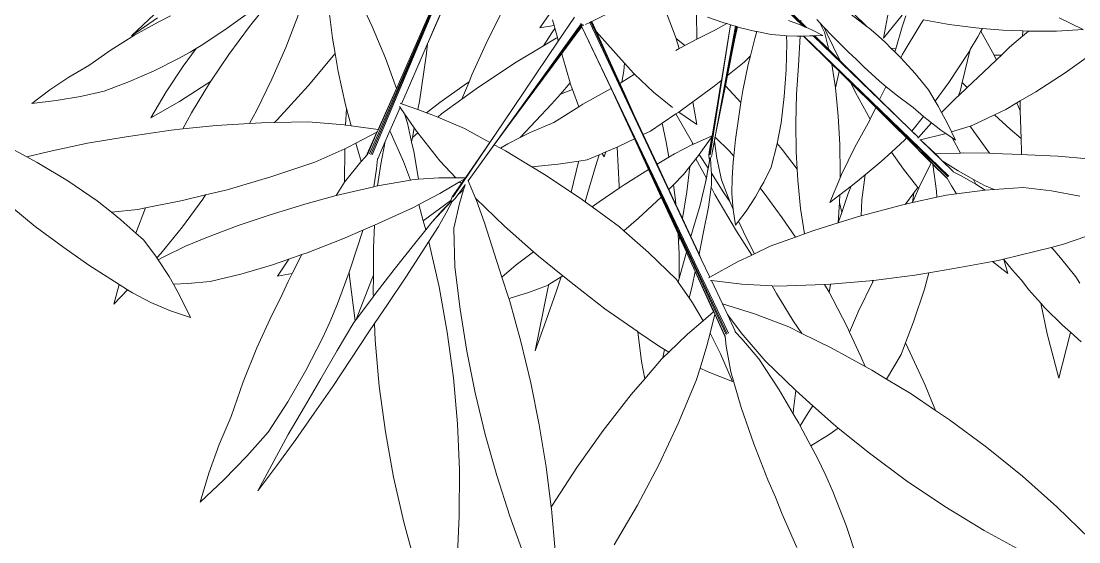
# Model space of a CAD drawing. Header units: millimetres. Extents: x 18 to 174501, y 22 to 24571.
# Drawn here: x 22036.7 to 22490.7, y 4478.5 to 4701.9 of the extents above; entities that cross this region are included whole.
import ezdxf

# ---------------------------------------------------------------- set-up
doc = ezdxf.new("R2010")
doc.units = ezdxf.units.MM
doc.header["$MEASUREMENT"] = 0
doc.layers.add('Edges', color=7, linetype='Continuous', lineweight=18)

# ---------------------------------------------------------------- blocks, each defined once
blk = doc.blocks.new('BAMBOOPLAN')
at = {"layer": 'Edges'}
for p, q in [((6.3061, -3.6384), (6.1428, -3.6194)), ((6.3061, -3.6384), (6.1537, -3.7001)), ((2.5111, -5.3102), (2.6311, -3.704)), ((5.9912, -3.757), (5.9583, -3.7669)), ((5.9912, -3.757), (5.967, -3.7987)), ((5.9983, -3.7548), (5.9912, -3.757)), ((6.1537, -3.7001), (5.9983, -3.7548)), ((6.4094, -3.7528), (6.288, -3.9242)), ((2.5681, -3.7919), (2.4334, -5.7873)), ((5.8402, -3.8025), (5.7188, -3.8332)), ((5.9583, -3.7669), (5.8402, -3.8025)), ((5.967, -3.7987), (5.9151, -3.8883)), ((5.967, -3.7987), (5.9583, -3.7669)), ((5.5179, -3.8763), (5.3597, -3.9013)), ((5.68, -3.8431), (5.5179, -3.8763)), ((5.7188, -3.8332), (5.68, -3.8431)), ((5.6908, -3.9794), (5.7089, -3.8916)), ((5.7089, -3.8916), (5.7155, -3.8524)), ((5.7155, -3.8524), (5.7188, -3.8332)), ((5.8405, -3.9653), (5.7155, -3.8524)), ((5.9151, -3.8883), (5.8835, -3.9492)), ((5.1659, -4.0878), (5.1415, -3.9239)), ((5.1659, -4.0878), (5.2269, -3.9165)), ((5.2512, -3.984), (5.2509, -3.9138)), ((5.3077, -4.1475), (5.3526, -3.9296)), ((5.3526, -3.9296), (5.3597, -3.9013)), ((5.8723, -3.9541), (5.8405, -3.9653)), ((5.8835, -3.9492), (5.8636, -3.9874)), ((5.8835, -3.9492), (5.8723, -3.9541)), ((6.288, -3.9242), (6.1557, -4.0938)), ((5.048, -4.0542), (4.931, -4.0141)), ((5.048, -4.0542), (4.94, -4.0035)), ((5.2582, -4.1238), (5.2512, -3.984)), ((5.6328, -4.214), (5.687, -3.998)), ((5.687, -3.998), (5.6908, -3.9794)), ((5.7105, -4.1873), (5.6908, -3.9794)), ((5.8636, -3.9874), (5.8134, -4.0839)), ((5.8486, -3.9726), (5.8405, -3.9653)), ((5.8636, -3.9874), (5.8486, -3.9726)), ((5.0628, -4.0592), (5.048, -4.0542)), ((5.1293, -4.0851), (5.0628, -4.0592)), ((5.1877, -4.1102), (5.1293, -4.0851)), ((5.8134, -4.0839), (5.7491, -4.2066)), ((4.6894, -4.1771), (4.5333, -4.1029)), ((4.6887, -4.1803), (4.5359, -4.1084)), ((4.6758, -4.1794), (4.5395, -4.1158)), ((4.57, -4.1193), (4.6539, -4.1599)), ((4.6539, -4.1599), (4.6506, -4.1487)), ((4.765, -4.1257), (4.7409, -4.1129)), ((4.8105, -4.1721), (4.765, -4.1257)), ((4.8011, -4.145), (4.765, -4.1257)), ((4.8313, -4.177), (4.8011, -4.145)), ((4.8625, -4.1778), (4.8011, -4.145)), ((5.2284, -4.1298), (5.1877, -4.1102)), ((5.2582, -4.1238), (5.2284, -4.1298)), ((5.2592, -4.1446), (5.2284, -4.1298)), ((5.2592, -4.1446), (5.2582, -4.1238)), ((5.3049, -4.1666), (5.2592, -4.1446)), ((5.3049, -4.1666), (5.3077, -4.1475)), ((6.1557, -4.0938), (6.0837, -4.1777)), ((2.5394, -4.1856), (2.4244, -5.7871)), ((4.656, -4.1779), (4.5791, -4.176)), ((4.6539, -4.1599), (4.6894, -4.1771)), ((4.6758, -4.1794), (4.656, -4.1779)), ((4.6887, -4.1803), (4.6758, -4.1794)), ((4.6974, -4.181), (4.6887, -4.1803)), ((4.6974, -4.181), (4.6894, -4.1771)), ((4.7323, -4.1835), (4.6974, -4.181)), ((4.8078, -4.1927), (4.7323, -4.1835)), ((4.7522, -4.215), (4.734, -4.2224)), ((4.7578, -4.2128), (4.7522, -4.215)), ((5.5663, -4.5946), (4.7522, -4.215)), ((4.7614, -4.2114), (4.7578, -4.2128)), ((5.3923, -4.5115), (4.7578, -4.2128)), ((4.8078, -4.1927), (4.7614, -4.2114)), ((4.8704, -4.2633), (4.7614, -4.2114)), ((4.8704, -4.2633), (4.8105, -4.1721)), ((4.956, -4.3016), (4.8313, -4.177)), ((4.987, -4.2379), (4.8625, -4.1778)), ((5.305, -4.1667), (5.3049, -4.1666)), ((5.4185, -4.2291), (5.305, -4.1667)), ((5.5911, -4.3489), (5.6328, -4.214)), ((5.7491, -4.2066), (5.7105, -4.1873)), ((5.715, -4.2345), (5.7105, -4.1873)), ((5.7491, -4.2066), (5.7153, -4.2711)), ((6.0679, -4.1962), (6.0165, -4.2561)), ((6.0837, -4.1777), (6.0679, -4.1962)), ((6.104, -4.2352), (6.0679, -4.1962)), ((6.0927, -4.2053), (6.0837, -4.1777)), ((6.104, -4.2352), (6.0927, -4.2053)), ((4.5832, -4.2717), (4.5066, -4.2912)), ((4.5988, -4.267), (4.5832, -4.2717)), ((4.659, -4.2487), (4.5988, -4.267)), ((4.6142, -4.3093), (4.5988, -4.267)), ((4.6776, -4.2422), (4.659, -4.2487)), ((4.6971, -4.2354), (4.6776, -4.2422)), ((4.6776, -4.2422), (4.7277, -4.415)), ((4.6974, -4.2352), (4.6971, -4.2354)), ((4.9188, -4.3418), (4.6971, -4.2354)), ((4.6984, -4.2349), (4.6974, -4.2352)), ((4.6974, -4.2352), (5.8177, -4.7629)), ((4.734, -4.2224), (4.6984, -4.2349)), ((4.6984, -4.2349), (5.8207, -4.7571)), ((4.9567, -4.3043), (4.8704, -4.2633)), ((5.0504, -4.2654), (4.987, -4.2379)), ((5.1091, -4.2937), (5.0504, -4.2654)), ((5.5291, -4.2964), (5.4185, -4.2291)), ((5.7153, -4.2711), (5.7076, -4.2858)), ((5.7153, -4.2711), (5.715, -4.2345)), ((6.0165, -4.2561), (5.963, -4.3091)), ((6.1636, -4.3936), (6.104, -4.2352)), ((2.5281, -4.3331), (2.4165, -5.7875)), ((2.5329, -5.0335), (2.5879, -4.336)), ((4.0857, -4.4678), (4.0307, -4.3167)), ((4.2093, -4.3179), (4.1039, -4.3186)), ((4.1751, -4.3749), (4.227, -4.3172)), ((4.227, -4.3172), (4.2093, -4.3179)), ((4.2516, -4.3162), (4.227, -4.3172)), ((4.2522, -4.3161), (4.2516, -4.3162)), ((4.2516, -4.3162), (4.2648, -4.3913)), ((4.2839, -4.3149), (4.2522, -4.3161)), ((4.2522, -4.3161), (4.3936, -5.11)), ((4.2887, -4.3147), (4.2839, -4.3149)), ((4.4011, -5.0942), (4.2839, -4.3149)), ((4.2924, -4.3145), (4.2887, -4.3147)), ((4.3853, -4.9846), (4.2887, -4.3147)), ((4.2949, -4.3144), (4.2924, -4.3145)), ((4.3655, -4.8414), (4.2924, -4.3145)), ((4.3059, -4.3968), (4.2949, -4.3144)), ((4.2953, -4.3144), (4.2949, -4.3144)), ((4.3148, -4.3136), (4.2953, -4.3144)), ((4.2953, -4.3144), (4.3059, -4.3968)), ((4.4109, -4.3041), (4.3148, -4.3136)), ((4.4187, -4.3031), (4.4109, -4.3041)), ((4.5066, -4.2912), (4.4187, -4.3031)), ((4.4205, -4.3476), (4.4187, -4.3031)), ((4.664, -4.4653), (4.6142, -4.3093)), ((4.9861, -4.472), (4.9188, -4.3418)), ((4.9744, -4.3684), (4.9188, -4.3418)), ((4.9567, -4.3043), (4.956, -4.3016)), ((4.9605, -4.3061), (4.956, -4.3016)), ((4.9605, -4.3061), (4.9567, -4.3043)), ((5.2655, -4.4512), (4.9605, -4.3061)), ((5.2286, -4.3451), (5.1091, -4.2937)), ((5.2754, -4.3623), (5.2286, -4.3451)), ((5.5911, -4.3489), (5.5291, -4.2964)), ((5.7076, -4.2858), (5.6509, -4.4021)), ((5.963, -4.3091), (5.8578, -4.4132)), ((6.0816, -4.3616), (5.963, -4.3091)), ((3.9642, -4.5049), (3.8524, -4.3725)), ((4.0857, -4.4678), (4.1751, -4.3749)), ((4.2648, -4.3913), (4.3913, -5.1106)), ((4.3102, -4.6574), (4.2648, -4.3913)), ((4.3354, -4.6173), (4.3059, -4.3968)), ((4.4294, -4.4556), (4.4205, -4.3476)), ((4.9745, -4.3689), (4.9744, -4.3684)), ((5.0662, -4.4125), (4.9744, -4.3684)), ((4.9862, -4.4722), (4.9745, -4.3689)), ((5.2655, -4.4512), (5.2744, -4.369)), ((5.2744, -4.369), (5.2754, -4.3623)), ((5.3516, -4.3904), (5.2754, -4.3623)), ((5.476, -4.4303), (5.3516, -4.3904)), ((5.6178, -4.3715), (5.5911, -4.3489)), ((5.6509, -4.4021), (5.6178, -4.3715)), ((5.7037, -4.451), (5.6509, -4.4021)), ((6.1636, -4.3936), (6.0816, -4.3616)), ((6.1924, -4.4701), (6.1636, -4.3936)), ((6.5931, -4.3774), (6.4125, -4.4215)), ((3.4406, -4.5742), (3.5886, -4.4246)), ((4.0277, -4.5281), (4.0857, -4.4678)), ((4.4058, -4.5059), (4.4294, -4.4556)), ((4.4339, -4.5099), (4.4294, -4.4556)), ((4.7065, -4.6236), (4.664, -4.4653)), ((4.7736, -4.5865), (4.7277, -4.415)), ((4.9862, -4.4722), (4.9861, -4.472)), ((5.0591, -4.6299), (4.9862, -4.4722)), ((5.1117, -4.4583), (5.0662, -4.4125)), ((5.2597, -4.5054), (5.0662, -4.4125)), ((5.2495, -4.583), (5.1117, -4.4583)), ((5.3923, -4.5115), (5.2655, -4.4512)), ((5.5546, -4.4614), (5.476, -4.4303)), ((5.5159, -4.5697), (5.5546, -4.4614)), ((5.5786, -4.4709), (5.5546, -4.4614)), ((5.6138, -4.4827), (5.5786, -4.4709)), ((5.7465, -4.4942), (5.7037, -4.451)), ((5.8435, -4.4236), (5.7465, -4.4942)), ((5.8578, -4.4132), (5.8435, -4.4236)), ((5.8754, -4.4483), (5.8435, -4.4236)), ((6.01, -4.543), (5.8754, -4.4483)), ((6.1992, -4.4859), (6.1924, -4.4701)), ((6.2336, -4.4757), (6.1992, -4.4859)), ((6.4125, -4.4215), (6.2336, -4.4757)), ((4.0277, -4.5281), (3.9642, -4.5049)), ((3.9647, -4.5055), (3.9642, -4.5049)), ((4.0016, -4.5557), (3.9647, -4.5055)), ((4.0075, -4.5491), (4.0277, -4.5281)), ((4.3354, -4.6173), (4.4058, -4.5059)), ((4.4546, -4.6716), (4.4339, -4.5099)), ((5.2512, -4.5843), (5.2597, -4.5054)), ((5.3694, -4.558), (5.2597, -4.5054)), ((5.5159, -4.5697), (5.3923, -4.5115)), ((5.6138, -4.4827), (5.5667, -4.5936)), ((5.7121, -4.5192), (5.5837, -4.6016)), ((5.6822, -4.5057), (5.6138, -4.4827)), ((5.7172, -4.5155), (5.6822, -4.5057)), ((5.7172, -4.5155), (5.7121, -4.5192)), ((5.7618, -4.5279), (5.7172, -4.5155)), ((5.7866, -4.5348), (5.7465, -4.4942)), ((5.841, -4.5995), (5.7618, -4.5279)), ((5.7866, -4.5348), (5.7618, -4.5279)), ((6.0322, -4.5358), (6.01, -4.543)), ((6.1992, -4.4859), (6.0322, -4.5358)), ((3.1531, -4.7162), (3.1849, -4.6034)), ((3.3309, -4.5849), (3.2855, -4.7549)), ((3.4108, -4.6042), (3.4311, -4.5837)), ((3.4311, -4.5837), (3.4357, -4.579)), ((4.5506, -5.7323), (3.4311, -4.5837)), ((3.4357, -4.579), (3.4389, -4.5758)), ((3.8714, -5.0297), (3.4357, -4.579)), ((3.4389, -4.5758), (3.4406, -4.5742)), ((3.4389, -4.5758), (3.774, -4.9275)), ((3.4406, -4.5742), (3.4891, -4.6256)), ((3.9848, -4.5747), (4.0016, -4.5557)), ((4.0016, -4.5557), (4.0075, -4.5491)), ((4.8265, -4.7552), (4.7736, -4.5865)), ((5.2179, -4.7768), (5.2504, -4.5911)), ((5.2512, -4.5843), (5.2495, -4.583)), ((5.2504, -4.5911), (5.2512, -4.5843)), ((5.4978, -4.6203), (5.3694, -4.558)), ((5.692, -4.7128), (5.3694, -4.558)), ((5.5667, -4.5936), (5.5159, -4.5697)), ((5.5663, -4.5946), (5.5642, -4.5996)), ((5.5667, -4.5936), (5.5663, -4.5946)), ((5.5827, -4.6022), (5.58, -4.604)), ((5.5837, -4.6016), (5.5827, -4.6022)), ((5.8283, -4.7167), (5.5827, -4.6022)), ((5.6975, -4.6552), (5.5837, -4.6016)), ((5.841, -4.5995), (5.6975, -4.6552)), ((5.8564, -4.5935), (5.841, -4.5995)), ((6.01, -4.543), (5.8564, -4.5935)), ((2.8746, -4.889), (2.9069, -4.655)), ((3.0415, -5.7454), (3.3831, -4.6092)), ((3.1578, -5.3666), (3.389, -4.6125)), ((3.3927, -4.6161), (3.1898, -5.2643)), ((3.2301, -4.6739), (3.209, -4.643)), ((3.393, -4.6237), (3.3773, -4.6732)), ((3.3925, -4.6256), (3.3773, -4.6732)), ((3.3808, -4.6068), (3.3831, -4.6092)), ((3.3831, -4.6092), (3.3832, -4.6093)), ((3.3832, -4.6093), (3.3871, -4.6119)), ((3.3871, -4.6119), (3.389, -4.6125)), ((3.389, -4.6125), (3.3914, -4.6133)), ((3.3914, -4.6133), (3.3924, -4.6134)), ((3.3924, -4.6134), (3.3958, -4.6137)), ((3.3925, -4.6255), (4.8566, -6.1065)), ((3.3925, -4.6255), (3.3925, -4.6256)), ((3.3925, -4.6256), (3.6864, -4.9254)), ((3.3928, -4.6161), (3.3927, -4.6161)), ((3.3932, -4.6229), (3.393, -4.6237)), ((3.3958, -4.6137), (3.4, -4.6129)), ((3.4, -4.6129), (3.4013, -4.6122)), ((3.6433, -4.7126), (3.4891, -4.6256)), ((3.4891, -4.6256), (3.7266, -4.8773)), ((4.2798, -4.7055), (4.3082, -4.6605)), ((4.3082, -4.6605), (4.3102, -4.6574)), ((4.311, -4.662), (4.3082, -4.6605)), ((4.311, -4.662), (4.3102, -4.6574)), ((4.3411, -4.8388), (4.311, -4.662)), ((4.3438, -4.6794), (4.3354, -4.6173)), ((4.7419, -4.7838), (4.7065, -4.6236)), ((5.1255, -4.7918), (5.0591, -4.6299)), ((5.4393, -4.7323), (5.4929, -4.6338)), ((5.4929, -4.6338), (5.4978, -4.6203)), ((5.6918, -4.7143), (5.4978, -4.6203)), ((5.7513, -4.6805), (5.6975, -4.6552)), ((6.4446, -4.6358), (6.2745, -4.6726)), ((6.6198, -4.6103), (6.4446, -4.6358)), ((3.1531, -4.7162), (3.2301, -4.6739)), ((3.2082, -4.8118), (3.2324, -4.7201)), ((3.2396, -4.6877), (3.2301, -4.6739)), ((3.2324, -4.7201), (3.2394, -4.6888)), ((3.2394, -4.6888), (3.2396, -4.6877)), ((3.2394, -4.6888), (3.2399, -4.6882)), ((3.2399, -4.6882), (3.2396, -4.6877)), ((3.2726, -4.7359), (3.2399, -4.6882)), ((3.2662, -4.7422), (3.2726, -4.7359)), ((3.2855, -4.7549), (3.2726, -4.7359)), ((3.3773, -4.6732), (3.3305, -4.8207)), ((3.7128, -4.7507), (3.6433, -4.7126)), ((4.1876, -4.8387), (4.2798, -4.7055)), ((4.4675, -4.7452), (4.3438, -4.6794)), ((4.3655, -4.8414), (4.3438, -4.6794)), ((4.4675, -4.7452), (4.4546, -4.6716)), ((5.3979, -4.8082), (5.4393, -4.7323)), ((5.5425, -4.8065), (5.4393, -4.7323)), ((5.6698, -4.8838), (5.6918, -4.7143)), ((5.6918, -4.7143), (5.692, -4.7128)), ((5.702, -4.7176), (5.692, -4.7128)), ((5.702, -4.7176), (5.7026, -4.718)), ((5.7026, -4.718), (5.7031, -4.7182)), ((5.7035, -4.7184), (5.7031, -4.7182)), ((5.7046, -4.7206), (5.7035, -4.7184)), ((5.8131, -4.771), (5.7035, -4.7184)), ((5.7783, -4.8678), (5.7046, -4.7206)), ((5.802, -4.7678), (5.7046, -4.7206)), ((5.8637, -4.7074), (5.7513, -4.6805)), ((5.8283, -4.7167), (5.7513, -4.6805)), ((5.8368, -4.7207), (5.8283, -4.7167)), ((5.8368, -4.7207), (5.8376, -4.7231)), ((5.8376, -4.7231), (5.8375, -4.7231)), ((5.8909, -4.7302), (5.8376, -4.7231)), ((5.97, -4.7264), (5.8637, -4.7074)), ((5.993, -4.7497), (5.8909, -4.7302)), ((5.993, -4.7497), (5.97, -4.7264)), ((6.0454, -4.74), (5.97, -4.7264)), ((6.2745, -4.6726), (6.11, -4.7437)), ((3.2855, -4.7549), (3.1587, -5.2303)), ((3.2082, -4.8118), (3.2662, -4.7422)), ((3.7244, -4.7973), (3.7128, -4.7507)), ((3.7884, -4.7921), (3.7128, -4.7507)), ((3.7365, -4.8652), (3.7244, -4.7973)), ((3.7365, -4.8652), (3.7941, -4.7947)), ((3.7941, -4.7947), (3.7884, -4.7921)), ((3.9391, -4.8603), (3.7941, -4.7947)), ((4.4827, -4.8322), (4.4675, -4.7452)), ((4.7589, -4.912), (4.7419, -4.7838)), ((4.8862, -4.9207), (4.8265, -4.7552)), ((5.1852, -4.9573), (5.1255, -4.7918)), ((5.1953, -4.9623), (5.2179, -4.7768)), ((5.8116, -4.7725), (5.802, -4.7678)), ((5.8119, -4.7726), (5.8116, -4.7725)), ((5.8119, -4.7726), (5.8152, -4.7713)), ((5.8152, -4.7713), (5.8148, -4.7709)), ((5.8543, -4.8072), (5.8152, -4.7713)), ((6.0562, -4.7669), (5.8999, -4.8446)), ((6.0261, -4.756), (5.993, -4.7497)), ((6.0581, -4.7661), (6.0261, -4.756)), ((6.11, -4.7437), (6.0454, -4.74)), ((6.0581, -4.7661), (6.0562, -4.7669)), ((6.11, -4.7437), (6.0581, -4.7661)), ((2.4461, -5.3089), (2.4861, -4.833)), ((3.0835, -4.9615), (3.2082, -4.8118)), ((3.3305, -4.8207), (3.1898, -5.2643)), ((3.3446, -4.8413), (3.3305, -4.8207)), ((3.4382, -4.9745), (3.3446, -4.8413)), ((3.7266, -4.8773), (3.7365, -4.8652)), ((4.0806, -4.9116), (3.9391, -4.8603)), ((4.1445, -4.9011), (4.1876, -4.8387)), ((4.2555, -4.9617), (4.1876, -4.8387)), ((4.3653, -4.9849), (4.3411, -4.8388)), ((4.3678, -4.9957), (4.3411, -4.8388)), ((4.3853, -4.9846), (4.3655, -4.8414)), ((4.5089, -4.9704), (4.4827, -4.8322)), ((5.3323, -4.9168), (5.3979, -4.8082)), ((5.6636, -4.8837), (5.5425, -4.8065)), ((5.8999, -4.8446), (5.8437, -4.8725)), ((5.8999, -4.8446), (5.8543, -4.8072)), ((6.7409, -4.8288), (6.6151, -4.9259)), ((2.1773, -5.0436), (2.0484, -4.9108)), ((2.852, -5.1236), (2.8746, -4.889)), ((3.5551, -5.0725), (3.6864, -4.9254)), ((3.6864, -4.9254), (3.7266, -4.9665)), ((3.7266, -4.8773), (3.774, -4.9275)), ((3.774, -4.9275), (3.8714, -5.0297)), ((4.1132, -4.9425), (4.126, -4.9255)), ((4.126, -4.9255), (4.1445, -4.9011)), ((4.2555, -4.9617), (4.126, -4.9255)), ((4.8, -4.9362), (4.7589, -4.912)), ((4.7601, -4.9215), (4.7589, -4.912)), ((4.7711, -5.0601), (4.7601, -4.9215)), ((4.9266, -5.0189), (4.8862, -4.9207)), ((5.2944, -4.9795), (5.3323, -4.9168)), ((5.3636, -5.0669), (5.3323, -4.9168)), ((5.6249, -5.0057), (5.651, -4.9234)), ((5.651, -4.9234), (5.6636, -4.8837)), ((5.662, -4.982), (5.651, -4.9234)), ((5.7934, -4.9031), (5.6619, -4.9831)), ((5.662, -4.982), (5.6696, -4.8875)), ((5.6696, -4.8875), (5.6636, -4.8837)), ((5.6696, -4.8875), (5.6698, -4.8838)), ((5.7934, -4.9031), (5.7783, -4.8678)), ((5.8437, -4.8725), (5.7934, -4.9031)), ((6.6151, -4.9259), (6.5563, -4.9646)), ((2.9142, -5.1824), (3.0835, -4.9615)), ((3.4038, -5.0591), (3.4382, -4.9745)), ((3.4397, -4.9767), (3.4382, -4.9745)), ((3.4657, -5.0082), (3.4397, -4.9767)), ((3.7266, -4.9665), (4.8506, -6.1131)), ((3.7266, -4.9665), (3.8297, -5.0727)), ((4.0518, -5.0238), (4.1132, -4.9425)), ((4.2682, -5.077), (4.1132, -4.9425)), ((4.3671, -4.9964), (4.3653, -4.9849)), ((4.3672, -4.9963), (4.3653, -4.9849)), ((4.3678, -4.9957), (4.3681, -4.9955)), ((4.3873, -4.9986), (4.3853, -4.9846)), ((4.5334, -5.0705), (4.5089, -4.9704)), ((4.9266, -5.0189), (4.8, -4.9362)), ((5.1826, -5.1472), (5.1937, -4.9845)), ((5.1937, -4.9845), (5.1852, -4.9573)), ((5.1937, -4.9845), (5.1953, -4.9623)), ((5.2733, -5.011), (5.2944, -4.9795)), ((5.6619, -4.9831), (5.6249, -5.0057)), ((5.6619, -4.9831), (5.662, -4.982)), ((6.5563, -4.9646), (6.4768, -5.0168)), ((6.5682, -4.9706), (6.5563, -4.9646)), ((6.6313, -5.0062), (6.5682, -4.9706)), ((1.9707, -5.1898), (1.8754, -4.9981)), ((2.3172, -5.2003), (2.1773, -5.0436)), ((2.5111, -5.3102), (2.5329, -5.0335)), ((2.5498, -5.1054), (2.5329, -5.0335)), ((3.3729, -5.1351), (3.4038, -5.0591)), ((3.4038, -5.0591), (3.4657, -5.0082)), ((3.5369, -5.0948), (3.4657, -5.0082)), ((3.9653, -5.1268), (3.8714, -5.0297)), ((4.0001, -5.0922), (4.0518, -5.0238)), ((4.1129, -5.1244), (4.0518, -5.0238)), ((4.2752, -5.0819), (4.3671, -4.9964)), ((4.33, -5.1305), (4.3682, -5.0032)), ((4.3671, -4.9964), (4.3672, -4.9963)), ((4.3672, -4.9963), (4.3678, -4.9957)), ((4.3682, -5.0032), (4.3683, -5.003)), ((4.3831, -5.0964), (4.3682, -5.0032)), ((4.3688, -5.0014), (4.3683, -4.9985)), ((4.3683, -5.003), (4.3688, -5.0014)), ((4.3865, -5.113), (4.3683, -5.003)), ((4.3877, -5.1121), (4.3688, -5.0014)), ((4.4989, -5.0516), (4.3873, -4.9986)), ((4.3909, -5.0231), (4.3873, -4.9986)), ((4.4398, -5.1165), (4.3909, -5.0231)), ((4.4011, -5.0942), (4.3909, -5.0231)), ((4.5334, -5.0705), (4.4989, -5.0516)), ((4.7592, -5.1612), (4.7711, -5.0601)), ((4.9527, -5.0826), (4.9266, -5.0189)), ((5.2249, -5.0838), (5.2733, -5.011)), ((5.2714, -5.0576), (5.2733, -5.011)), ((5.272, -5.1821), (5.2714, -5.0576)), ((5.6042, -5.0183), (5.391, -5.1617)), ((5.6249, -5.0057), (5.6042, -5.0183)), ((6.4768, -5.0168), (6.3022, -5.1284)), ((6.7571, -5.0862), (6.6313, -5.0062)), ((1.4654, -5.2895), (1.5389, -5.085)), ((1.7177, -5.3381), (1.7255, -5.1209)), ((2.6016, -5.3836), (2.5498, -5.1054)), ((2.8494, -5.1706), (2.852, -5.1236)), ((3.4227, -5.2351), (3.5369, -5.0948)), ((3.5369, -5.0948), (3.5551, -5.0725)), ((3.8297, -5.0727), (4.8457, -6.1193)), ((3.9223, -5.1695), (3.8297, -5.0727)), ((3.9653, -5.1268), (4.0001, -5.0922)), ((4.1587, -5.2072), (4.1129, -5.1244)), ((4.1849, -5.176), (4.2707, -5.0866)), ((4.2707, -5.0866), (4.2682, -5.077)), ((4.2746, -5.0826), (4.2682, -5.077)), ((4.2707, -5.0866), (4.2746, -5.0826)), ((4.2746, -5.0826), (4.2752, -5.0819)), ((4.3859, -5.1145), (4.3831, -5.0964)), ((4.3859, -5.1138), (4.3831, -5.0964)), ((4.3859, -5.1145), (4.3959, -5.1347)), ((4.3992, -5.1221), (4.3987, -5.1209)), ((4.4036, -5.1107), (4.4011, -5.0942)), ((4.4036, -5.1114), (4.4026, -5.1302)), ((4.4029, -5.1117), (4.403, -5.1123)), ((4.4035, -5.1106), (4.4036, -5.1112)), ((4.4036, -5.1112), (4.4036, -5.1107)), ((4.4036, -5.1114), (4.4036, -5.1112)), ((4.5101, -5.2326), (4.4398, -5.1165)), ((4.5423, -5.107), (4.5334, -5.0705)), ((4.5664, -5.2007), (4.5423, -5.107)), ((5.0256, -5.2404), (4.9527, -5.0826)), ((5.1826, -5.1472), (5.2249, -5.0838)), ((5.2381, -5.126), (5.2249, -5.0838)), ((5.391, -5.1617), (5.3636, -5.0669)), ((6.7944, -5.1139), (6.7571, -5.0862)), ((2.0169, -5.2739), (1.9707, -5.1898)), ((2.7206, -5.3487), (2.8378, -5.186)), ((2.8378, -5.186), (2.8494, -5.1706)), ((2.843, -5.2846), (2.8494, -5.1706)), ((2.843, -5.2846), (2.9142, -5.1824)), ((3.2569, -5.3899), (3.3729, -5.1351)), ((3.8493, -5.2421), (3.9223, -5.1695)), ((4.0653, -5.3189), (3.9223, -5.1695)), ((4.105, -5.2714), (3.9653, -5.1268)), ((4.1587, -5.2072), (4.1849, -5.176)), ((4.2996, -5.2184), (4.3193, -5.1622)), ((4.3193, -5.1622), (4.3276, -5.1385)), ((4.4182, -5.2538), (4.3193, -5.1622)), ((4.3276, -5.1385), (4.33, -5.1305)), ((4.4082, -5.1923), (4.33, -5.1305)), ((4.3959, -5.1347), (4.3962, -5.1348)), ((4.3962, -5.1348), (4.3967, -5.135)), ((4.3967, -5.135), (4.3974, -5.135)), ((4.3974, -5.135), (4.3982, -5.135)), ((4.3982, -5.135), (4.399, -5.135)), ((4.4225, -5.28), (4.399, -5.128)), ((4.399, -5.135), (4.3999, -5.1348)), ((4.3999, -5.1348), (4.3991, -5.129)), ((4.3999, -5.1348), (4.3999, -5.1348)), ((4.4082, -5.1923), (4.3999, -5.1348)), ((4.4023, -5.1295), (4.4022, -5.1293)), ((4.4025, -5.1301), (4.4025, -5.13)), ((4.4026, -5.1302), (4.4025, -5.1301)), ((4.4306, -5.1973), (4.4026, -5.1302)), ((4.7512, -5.2042), (4.7592, -5.1612)), ((5.2389, -5.129), (5.2381, -5.126)), ((5.272, -5.1821), (5.2389, -5.129)), ((5.2711, -5.2492), (5.2389, -5.129)), ((5.2723, -5.2483), (5.272, -5.1821)), ((5.3717, -5.1747), (5.2723, -5.2483)), ((5.391, -5.1617), (5.3717, -5.1747)), ((6.2438, -5.1636), (6.0653, -5.265)), ((6.2744, -5.1462), (6.2438, -5.1636)), ((6.3575, -5.2035), (6.2438, -5.1636)), ((6.3022, -5.1284), (6.2744, -5.1462)), ((6.3049, -5.13), (6.3022, -5.1284)), ((6.3575, -5.2035), (6.3049, -5.13)), ((6.3769, -5.1745), (6.3049, -5.13)), ((6.4488, -5.2145), (6.3769, -5.1745)), ((0.982, -5.2322), (0.8009, -5.5793)), ((1.3402, -5.344), (1.4429, -5.1982)), ((2.4422, -5.3539), (2.3172, -5.2003)), ((3.1587, -5.2303), (2.9885, -5.8683)), ((3.1587, -5.2303), (3.1274, -5.3458)), ((3.3062, -5.3411), (3.4227, -5.2351)), ((3.7824, -5.3029), (3.838, -5.2524)), ((3.838, -5.2524), (3.8493, -5.2421)), ((3.8384, -5.2534), (3.838, -5.2524)), ((3.9271, -5.4723), (3.8384, -5.2534)), ((4.105, -5.2714), (4.1587, -5.2072)), ((4.2789, -5.2774), (4.2996, -5.2184)), ((4.3327, -5.3718), (4.2996, -5.2184)), ((4.4092, -5.1989), (4.4082, -5.1923)), ((4.4182, -5.2538), (4.4092, -5.1989)), ((4.4225, -5.28), (4.4182, -5.2538)), ((4.4374, -5.2154), (4.4306, -5.1973)), ((4.5482, -5.3031), (4.4374, -5.2154)), ((4.4608, -5.2772), (4.4374, -5.2154)), ((4.6017, -5.3416), (4.5101, -5.2326)), ((4.5976, -5.2923), (4.5664, -5.2007)), ((4.7402, -5.2631), (4.7512, -5.2042)), ((4.7752, -5.2198), (4.7512, -5.2042)), ((4.9372, -5.3308), (4.7752, -5.2198)), ((5.0981, -5.3807), (5.0256, -5.2404)), ((5.2711, -5.2492), (5.1467, -5.3414)), ((5.2723, -5.2483), (5.2711, -5.2492)), ((6.5117, -5.2545), (6.4488, -5.2145)), ((6.6072, -5.3085), (6.5117, -5.2545)), ((1.402, -5.4917), (1.4654, -5.2895)), ((1.9247, -5.5162), (2.0169, -5.2739)), ((2.0712, -5.3728), (2.0169, -5.2739)), ((2.4193, -5.6282), (2.4461, -5.3089)), ((2.4422, -5.3539), (2.4461, -5.3089)), ((2.5021, -5.4318), (2.5111, -5.3102)), ((2.755, -5.4111), (2.843, -5.2846)), ((3.1898, -5.2643), (3.1578, -5.3666)), ((3.7502, -5.3322), (3.7653, -5.3184)), ((3.7653, -5.3184), (3.7824, -5.3029)), ((3.784, -5.3351), (3.7653, -5.3184)), ((3.784, -5.3351), (3.7824, -5.3029)), ((3.9547, -5.4567), (4.0653, -5.3189)), ((4.1947, -5.4542), (4.0653, -5.3189)), ((4.2235, -5.394), (4.105, -5.2714)), ((4.2407, -5.3578), (4.2789, -5.2774)), ((4.4361, -5.4217), (4.4225, -5.28)), ((4.4646, -5.2967), (4.4608, -5.2772)), ((4.5006, -5.3301), (4.4646, -5.2967)), ((4.488, -5.4179), (4.4646, -5.2967)), ((4.6017, -5.3416), (4.5482, -5.3031)), ((4.6358, -5.3814), (4.5976, -5.2923)), ((4.7141, -5.3654), (4.7402, -5.2631)), ((6.0653, -5.265), (5.8983, -5.3568)), ((6.7068, -5.4739), (6.6072, -5.3085)), ((6.6409, -5.3275), (6.6072, -5.3085)), ((1.2315, -5.4857), (1.3402, -5.344)), ((1.7014, -5.5494), (1.7177, -5.3381)), ((2.1801, -5.5512), (2.0712, -5.3728)), ((2.4179, -5.6285), (2.4422, -5.3539)), ((2.6086, -5.4333), (2.6016, -5.3836)), ((2.6643, -5.4341), (2.7206, -5.3487)), ((3.1274, -5.3458), (2.986, -5.8682)), ((3.0904, -5.4796), (3.1274, -5.3458)), ((3.1215, -5.4849), (3.1578, -5.3666)), ((3.2548, -5.3939), (3.3062, -5.3411)), ((3.6904, -5.3866), (3.7502, -5.3322)), ((3.7521, -5.4081), (3.7502, -5.3322)), ((4.2235, -5.394), (4.2407, -5.3578)), ((4.2829, -5.442), (4.2407, -5.3578)), ((4.3604, -5.5356), (4.3327, -5.3718)), ((4.6993, -5.5008), (4.5006, -5.3301)), ((4.6318, -5.3774), (4.6017, -5.3416)), ((4.636, -5.3818), (4.6318, -5.3774)), ((4.636, -5.3818), (4.6358, -5.3814)), ((4.6809, -5.4679), (4.636, -5.3818)), ((4.6905, -5.4384), (4.7141, -5.3654)), ((5.0529, -5.4172), (4.9372, -5.3308)), ((5.0981, -5.3807), (5.0529, -5.4172)), ((5.1467, -5.3414), (5.0981, -5.3807)), ((5.8983, -5.3568), (5.821, -5.3992)), ((5.9046, -5.4602), (5.8983, -5.3568)), ((6.7781, -5.393), (6.6409, -5.3275)), ((0.8009, -5.5793), (0.9151, -5.4223)), ((0.8162, -5.5703), (0.9276, -5.446)), ((0.9276, -5.446), (0.986, -5.3863)), ((2.5021, -5.4318), (2.4931, -5.4317)), ((2.6086, -5.4333), (2.5021, -5.4318)), ((2.6643, -5.4341), (2.6086, -5.4333)), ((2.6955, -5.4345), (2.6643, -5.4341)), ((2.7383, -5.4375), (2.6955, -5.4345)), ((2.7383, -5.4375), (2.755, -5.4111)), ((2.9174, -5.4503), (2.7383, -5.4375)), ((3.1991, -5.4511), (3.2548, -5.3939)), ((3.2548, -5.3939), (3.2569, -5.3899)), ((3.5318, -5.4688), (3.6442, -5.4105)), ((3.6441, -5.4157), (3.6442, -5.4105)), ((3.6615, -5.6053), (3.6441, -5.4157)), ((3.6442, -5.4105), (3.6904, -5.3866)), ((3.7615, -5.609), (3.7521, -5.4081)), ((4.2945, -5.4674), (4.2235, -5.394)), ((4.2945, -5.4674), (4.2829, -5.442)), ((4.4431, -5.587), (4.4361, -5.4217)), ((4.511, -5.5804), (4.488, -5.4179)), ((4.6809, -5.4679), (4.6905, -5.4384)), ((4.767, -5.5178), (4.6905, -5.4384)), ((5.0529, -5.4172), (4.9246, -5.5207)), ((5.821, -5.3992), (5.5923, -5.5117)), ((6.8367, -5.4175), (6.7781, -5.393)), ((6.8381, -5.4278), (6.8367, -5.4175)), ((6.9179, -5.4514), (6.8367, -5.4175)), ((6.8626, -5.7078), (6.8381, -5.4278)), ((1.2006, -5.5227), (1.2315, -5.4857)), ((1.3514, -5.6834), (1.402, -5.4917)), ((2.4886, -5.6125), (2.5003, -5.4561)), ((2.5003, -5.4561), (2.4951, -5.4523)), ((2.5401, -5.4852), (2.5003, -5.4561)), ((2.575, -5.5323), (2.5401, -5.4852)), ((2.6244, -5.5468), (2.5401, -5.4852)), ((3.0904, -5.4796), (2.9174, -5.4503)), ((3.0201, -5.7331), (3.0904, -5.4796)), ((3.0416, -5.7456), (3.1215, -5.4849)), ((3.164, -5.4921), (3.1215, -5.4849)), ((3.164, -5.4921), (3.1991, -5.4511)), ((3.1988, -5.498), (3.164, -5.4921)), ((3.3839, -5.5373), (3.1988, -5.498)), ((3.3839, -5.5373), (3.5318, -5.4688)), ((3.8445, -5.6051), (3.9332, -5.4857)), ((3.9332, -5.4857), (3.9271, -5.4723)), ((3.9332, -5.4857), (3.9547, -5.4567)), ((4.1048, -5.6204), (4.1947, -5.4542)), ((4.3653, -5.6325), (4.1947, -5.4542)), ((4.3604, -5.5356), (4.2945, -5.4674)), ((4.8349, -5.6088), (4.6993, -5.5008)), ((5.5923, -5.5117), (5.5846, -5.5154)), ((5.5911, -5.5211), (5.5923, -5.5117)), ((5.9073, -5.6717), (5.9046, -5.4602)), ((6.8626, -5.7078), (6.7068, -5.4739)), ((0.711, -5.7011), (0.8162, -5.5703)), ((1.1184, -5.6167), (1.1728, -5.556)), ((1.16, -5.6522), (1.2006, -5.5227)), ((1.1728, -5.556), (1.2006, -5.5227)), ((1.6755, -5.76), (1.7014, -5.5494)), ((1.8124, -5.7751), (1.9247, -5.5162)), ((2.1931, -5.5706), (2.1801, -5.5512)), ((2.2205, -5.6675), (2.1931, -5.5706)), ((2.254, -5.6609), (2.1931, -5.5706)), ((2.6364, -5.6319), (2.575, -5.5323)), ((2.6326, -5.605), (2.6244, -5.5468)), ((2.6514, -5.5665), (2.6244, -5.5468)), ((2.6326, -5.605), (2.6553, -5.569)), ((2.6553, -5.569), (2.6514, -5.5665)), ((2.8383, -5.6871), (2.6553, -5.569)), ((3.4727, -5.5561), (3.3839, -5.5373)), ((3.6615, -5.6053), (3.4727, -5.5561)), ((4.4451, -5.6231), (4.3604, -5.5356)), ((4.8484, -5.5956), (4.767, -5.5178)), ((4.9246, -5.5207), (4.8484, -5.5956)), ((5.571, -5.5221), (5.3494, -5.6188)), ((5.567, -5.7199), (5.5911, -5.5211)), ((5.5846, -5.5154), (5.571, -5.5221)), ((5.5911, -5.5211), (5.5846, -5.5154)), ((1.0017, -5.7361), (1.1184, -5.6167)), ((2.254, -5.6609), (2.4179, -5.6285)), ((2.4057, -5.7898), (2.4179, -5.6442)), ((2.4164, -5.6458), (2.4179, -5.6442)), ((2.4179, -5.6285), (2.4193, -5.6282)), ((2.4179, -5.6442), (2.4193, -5.6282)), ((2.4832, -5.6844), (2.4886, -5.6125)), ((2.6297, -5.7637), (2.4886, -5.6125)), ((2.6364, -5.6319), (2.6326, -5.605)), ((2.6683, -5.6838), (2.6364, -5.6319)), ((3.7439, -5.6268), (3.6615, -5.6053)), ((3.7623, -5.6325), (3.7439, -5.6268)), ((3.7623, -5.6325), (3.7615, -5.609)), ((3.8146, -5.6487), (3.7623, -5.6325)), ((3.8146, -5.6487), (3.8445, -5.6051)), ((4.0445, -5.7231), (4.1048, -5.6204)), ((4.3829, -5.6758), (4.3653, -5.6325)), ((4.3792, -5.6471), (4.3653, -5.6325)), ((4.4451, -5.6231), (4.4431, -5.587)), ((4.5275, -5.7084), (4.4451, -5.6231)), ((4.5275, -5.7084), (4.511, -5.5804)), ((4.8349, -5.6088), (4.7659, -5.6765)), ((4.8484, -5.5956), (4.8349, -5.6088)), ((5.3158, -5.6335), (5.0497, -5.7368)), ((5.3164, -5.6332), (5.3158, -5.6335)), ((5.3494, -5.6188), (5.3164, -5.6332)), ((5.3576, -5.6695), (5.3164, -5.6332)), ((5.3545, -5.6469), (5.3494, -5.6188)), ((0.6115, -5.836), (0.711, -5.7011)), ((1.1134, -5.8332), (1.16, -5.6522)), ((1.2094, -5.8631), (1.3343, -5.7068)), ((1.303, -5.9043), (1.3478, -5.6968)), ((1.3343, -5.7068), (1.3514, -5.6834)), ((1.3478, -5.6968), (1.3514, -5.6834)), ((1.9961, -5.7248), (2.2114, -5.6693)), ((2.2114, -5.6693), (2.2205, -5.6675)), ((2.2205, -5.6675), (2.254, -5.6609)), ((2.3159, -5.7518), (2.4164, -5.6458)), ((2.4036, -5.7915), (2.4164, -5.6458)), ((2.4747, -5.7985), (2.4832, -5.6844)), ((2.502, -5.8242), (2.4832, -5.6844)), ((2.7514, -5.8363), (2.6683, -5.6838)), ((2.9652, -5.7527), (2.8383, -5.6871)), ((4.0117, -5.7098), (3.8146, -5.6487)), ((4.3797, -5.65), (4.3792, -5.6471)), ((4.4504, -5.7215), (4.3792, -5.6471)), ((4.3829, -5.6758), (4.3797, -5.65)), ((4.4118, -5.747), (4.3829, -5.6758)), ((4.5506, -5.7323), (4.5275, -5.7084)), ((4.7659, -5.6765), (4.6358, -5.8197)), ((5.3576, -5.6695), (5.3545, -5.6469)), ((5.394, -5.7016), (5.3576, -5.6695)), ((5.5353, -5.8367), (5.394, -5.7016)), ((5.9027, -5.8082), (5.9073, -5.6717)), ((0.8795, -5.8484), (1.0017, -5.7361)), ((1.6602, -5.8502), (1.6755, -5.76)), ((1.8026, -5.7952), (1.9961, -5.7248)), ((2.2786, -5.7912), (2.3159, -5.7518)), ((2.3829, -5.8481), (2.3159, -5.7518)), ((2.7066, -5.8562), (2.6297, -5.7637)), ((2.8674, -5.7875), (2.9652, -5.7527)), ((2.9034, -5.8752), (2.9946, -5.7679)), ((2.9652, -5.7527), (3.0201, -5.7331)), ((2.9824, -5.8692), (3.0126, -5.7601)), ((2.9946, -5.7679), (3.0181, -5.7403)), ((3.0084, -5.775), (2.9946, -5.7679)), ((3.0084, -5.775), (3.0126, -5.7601)), ((3.0126, -5.7601), (3.0181, -5.7403)), ((3.0181, -5.7403), (3.0192, -5.7365)), ((3.0201, -5.7331), (3.0204, -5.733)), ((3.0326, -5.7751), (3.0325, -5.7728)), ((3.0415, -5.7454), (3.0408, -5.7446)), ((3.0416, -5.7456), (3.0415, -5.7454)), ((3.1205, -5.8314), (3.0416, -5.7456)), ((4.0445, -5.7231), (4.0117, -5.7098)), ((4.2316, -5.7991), (4.0445, -5.7231)), ((4.4611, -5.8899), (4.4118, -5.747)), ((4.4521, -5.7529), (4.4504, -5.7215)), ((4.5066, -5.7802), (4.4504, -5.7215)), ((4.4611, -5.8899), (4.4521, -5.7529)), ((4.6358, -5.8197), (4.5506, -5.7323)), ((5.0147, -5.7467), (4.8356, -5.7969)), ((5.0497, -5.7368), (5.0147, -5.7467)), ((5.0554, -5.7825), (5.0147, -5.7467)), ((5.5564, -5.8586), (5.567, -5.7199)), ((0.5202, -5.944), (0.6115, -5.836)), ((1.0768, -6.0148), (1.1134, -5.8332)), ((1.6602, -5.8502), (1.7278, -5.8224)), ((1.7278, -5.8224), (1.8026, -5.7952)), ((1.8026, -5.7952), (1.8124, -5.7751)), ((2.1165, -5.9435), (2.2625, -5.8063)), ((2.2625, -5.8063), (2.2786, -5.7912)), ((2.3275, -6.0021), (2.2625, -5.8063)), ((2.3829, -5.8481), (2.4057, -5.7953)), ((2.4036, -5.7915), (2.4039, -5.7934)), ((2.4039, -5.7934), (2.4057, -5.7953)), ((2.4057, -5.7953), (2.4067, -5.793)), ((2.4724, -5.8003), (2.4719, -5.7982)), ((2.4747, -5.7985), (2.4724, -5.8003)), ((2.487, -5.8588), (2.4724, -5.8003)), ((2.5276, -5.9562), (2.502, -5.8242)), ((2.7142, -5.852), (2.7514, -5.8363)), ((2.7514, -5.8363), (2.8674, -5.7875)), ((2.9814, -5.8702), (3.0084, -5.775)), ((3.0113, -5.846), (3.0294, -5.7858)), ((3.0113, -5.846), (3.0339, -5.8064)), ((3.0294, -5.7858), (3.0326, -5.7751)), ((3.0331, -5.7878), (3.0294, -5.7858)), ((3.0331, -5.7878), (3.0326, -5.7751)), ((3.0339, -5.8064), (3.0331, -5.7878)), ((3.0375, -5.8944), (3.0339, -5.8064)), ((3.3443, -5.9356), (3.1205, -5.8314)), ((3.1307, -5.8425), (3.1205, -5.8314)), ((4.4468, -5.9002), (4.2316, -5.7991)), ((4.5405, -5.816), (4.5066, -5.7802)), ((4.7281, -6.0118), (4.5066, -5.7802)), ((4.5513, -5.908), (4.5405, -5.816)), ((4.7275, -6.013), (4.5405, -5.816)), ((4.6358, -5.8197), (4.6297, -5.8264)), ((4.6528, -5.8371), (4.6465, -5.8385)), ((4.8356, -5.7969), (4.6528, -5.8371)), ((4.7622, -5.9494), (4.6528, -5.8371)), ((5.2078, -5.9062), (5.0554, -5.7825)), ((5.5564, -5.8586), (5.5353, -5.8367)), ((5.9001, -5.8852), (5.9027, -5.8082)), ((5.9062, -5.8115), (5.9027, -5.8082)), ((6.1013, -6.0147), (5.9062, -5.8115)), ((0.7525, -5.9553), (0.8795, -5.8484)), ((1.0768, -6.0148), (1.2094, -5.8631)), ((1.4704, -5.9283), (1.6602, -5.8502)), ((2.3277, -6.0011), (2.382, -5.8503)), ((2.382, -5.8503), (2.3829, -5.8481)), ((2.5073, -5.9684), (2.487, -5.8588)), ((2.5276, -5.9562), (2.7066, -5.8562)), ((2.7066, -5.8562), (2.7142, -5.852)), ((2.8043, -5.9818), (2.9034, -5.8752)), ((2.8626, -6.0677), (2.9818, -5.8951)), ((2.9157, -6.0546), (2.9871, -5.8958)), ((2.9533, -5.9674), (2.9846, -5.9004)), ((2.9794, -5.9753), (2.9909, -5.898)), ((2.9814, -5.8702), (2.9812, -5.8715)), ((2.9812, -5.8715), (2.9818, -5.8951)), ((2.9818, -5.8951), (2.9819, -5.895)), ((2.9818, -5.8951), (2.9818, -5.8983)), ((2.9818, -5.8951), (2.9818, -5.8951)), ((2.9818, -5.8983), (2.982, -5.8987)), ((2.982, -5.8987), (2.9825, -5.8992)), ((2.9825, -5.8992), (2.9832, -5.8997)), ((2.9832, -5.8997), (2.984, -5.9001)), ((2.984, -5.9001), (2.9846, -5.9004)), ((2.9846, -5.9004), (2.9874, -5.8945)), ((2.9896, -5.8837), (2.9902, -5.8829)), ((2.9902, -5.8829), (2.9906, -5.8823)), ((3.0019, -5.8772), (2.9909, -5.898)), ((2.9909, -5.898), (2.9912, -5.8959)), ((2.9915, -5.8944), (2.9916, -5.8932)), ((3.001, -5.8782), (3.001, -5.8781)), ((3.0019, -5.8772), (3.0113, -5.846)), ((3.0546, -6.0491), (3.0375, -5.8944)), ((3.2219, -5.956), (3.1307, -5.8425)), ((4.4626, -5.9118), (4.4468, -5.9002)), ((4.4626, -5.9118), (4.4611, -5.8899)), ((5.6706, -5.9771), (5.5564, -5.8586)), ((5.8648, -6.0571), (5.9001, -5.8852)), ((0.4355, -6.0556), (0.5202, -5.944)), ((0.625, -6.0324), (0.7525, -5.9553)), ((1.2842, -6.015), (1.303, -5.9043)), ((1.2842, -6.015), (1.4704, -5.9283)), ((1.8907, -6.1181), (2.1165, -5.9435)), ((2.3294, -6.0795), (2.5073, -5.9684)), ((2.5073, -5.9684), (2.5191, -5.961)), ((2.5191, -5.961), (2.5276, -5.9562)), ((2.9157, -6.0546), (2.9533, -5.9674)), ((3.2219, -5.956), (3.4305, -6.2356)), ((3.5631, -6.0256), (3.3443, -5.9356)), ((4.5575, -5.9817), (4.4626, -5.9118)), ((4.5575, -5.9817), (4.5513, -5.908)), ((4.969, -5.9438), (4.7622, -5.9494)), ((4.8125, -6.0011), (4.7622, -5.9494)), ((5.1947, -5.9507), (4.969, -5.9438)), ((5.2823, -5.9618), (5.1947, -5.9507)), ((5.2823, -5.9618), (5.2078, -5.9062)), ((5.4821, -5.9873), (5.2823, -5.9618)), ((0.4932, -6.1042), (0.625, -6.0324)), ((1.2178, -6.0459), (1.2842, -6.015)), ((2.3057, -6.0956), (2.3275, -6.0021)), ((2.3275, -6.0021), (2.3277, -6.0011)), ((2.6064, -6.1736), (2.7788, -6.0092)), ((2.7788, -6.0092), (2.8043, -5.9818)), ((2.8626, -6.0677), (2.8043, -5.9818)), ((2.9625, -6.0687), (2.9794, -5.9753)), ((3.5569, -6.0354), (3.5631, -6.0256)), ((3.602, -6.0415), (3.5631, -6.0256)), ((4.587, -6.0033), (4.5575, -5.9817)), ((4.6848, -6.0861), (4.587, -6.0033)), ((4.6848, -6.0861), (4.7275, -6.013)), ((4.7275, -6.013), (4.7281, -6.0118)), ((4.7392, -6.0234), (4.7281, -6.0118)), ((4.7394, -6.0256), (4.7392, -6.0234)), ((4.8402, -6.1289), (4.7392, -6.0234)), ((4.8401, -6.1317), (4.7394, -6.0256)), ((4.7499, -6.1445), (4.7394, -6.0256)), ((4.9298, -6.0795), (4.8125, -6.0011)), ((4.8924, -6.083), (4.8125, -6.0011)), ((5.7146, -6.0267), (5.4821, -5.9873)), ((5.7146, -6.0267), (5.6706, -5.9771)), ((5.7607, -6.0346), (5.7146, -6.0267)), ((6.2116, -6.1406), (6.1013, -6.0147)), ((0.3575, -6.1707), (0.4355, -6.0556)), ((0.9706, -6.1748), (1.2178, -6.0459)), ((2.1421, -6.2067), (2.3057, -6.0956)), ((2.3057, -6.0956), (2.3294, -6.0795)), ((2.8944, -6.1144), (2.8626, -6.0677)), ((2.8944, -6.1144), (2.9157, -6.0546)), ((2.9361, -6.1757), (2.9625, -6.0687)), ((3.1372, -6.2717), (3.0546, -6.0491)), ((3.4894, -6.1362), (3.5569, -6.0354)), ((3.7818, -6.1061), (3.602, -6.0415)), ((4.6213, -6.1947), (4.6848, -6.0861)), ((4.8923, -6.0859), (4.8903, -6.0849)), ((4.8924, -6.083), (4.8923, -6.0859)), ((4.9458, -6.1137), (4.8923, -6.0859)), ((5.1243, -6.1941), (4.9298, -6.0795)), ((5.8648, -6.0571), (5.7607, -6.0346)), ((6.0372, -6.0945), (5.8648, -6.0571)), ((6.2116, -6.1406), (6.0372, -6.0945)), ((0.3575, -6.1707), (0.4932, -6.1042)), ((1.6622, -6.28), (1.8907, -6.1181)), ((2.8581, -6.2158), (2.8944, -6.1144)), ((3.4305, -6.2356), (3.4894, -6.1362)), ((3.717, -6.1842), (3.7739, -6.1156)), ((3.7739, -6.1156), (3.7818, -6.1061)), ((3.7748, -6.2074), (3.7739, -6.1156)), ((3.8643, -6.1358), (3.7818, -6.1061)), ((4.0918, -6.2137), (3.8643, -6.1358)), ((4.852, -6.2431), (4.7499, -6.1445)), ((4.7571, -6.2251), (4.7499, -6.1445)), ((4.8401, -6.1317), (4.8417, -6.1327)), ((4.8417, -6.1327), (4.8443, -6.1326)), ((4.8443, -6.1326), (4.8432, -6.1303)), ((4.8698, -6.1868), (4.8443, -6.1326)), ((5.0832, -6.1962), (4.9458, -6.1137)), ((6.3107, -6.1668), (6.2116, -6.1406)), ((0.7591, -6.2892), (0.9706, -6.1748)), ((1.9576, -6.3421), (2.1421, -6.2067)), ((2.5311, -6.2423), (2.5878, -6.1906)), ((2.5878, -6.1906), (2.6064, -6.1736)), ((2.6272, -6.3237), (2.5878, -6.1906)), ((2.791, -6.4072), (2.8581, -6.2158)), ((2.8732, -6.4293), (2.9361, -6.1757)), ((2.9369, -6.177), (2.9361, -6.1757)), ((3.086, -6.4171), (2.9369, -6.177)), ((3.6155, -6.2723), (3.7065, -6.1969)), ((3.7065, -6.1969), (3.717, -6.1842)), ((3.7195, -6.2097), (3.717, -6.1842)), ((3.7195, -6.2097), (3.7711, -6.5978)), ((3.7742, -6.4038), (3.7748, -6.2074)), ((4.3228, -6.2797), (4.0918, -6.2137)), ((4.5493, -6.336), (4.6213, -6.1947)), ((4.7615, -6.3675), (4.7571, -6.2251)), ((4.9469, -6.3274), (4.8698, -6.1868)), ((5.2631, -6.3353), (5.0832, -6.1962)), ((5.3612, -6.3045), (5.1243, -6.1941)), ((6.5807, -6.2515), (6.3107, -6.1668)), ((0.554, -6.4142), (0.7591, -6.2892)), ((1.5486, -6.3529), (1.6622, -6.28)), ((2.4319, -6.3328), (2.5311, -6.2423)), ((2.5311, -6.2433), (2.5311, -6.2423)), ((2.5357, -6.4811), (2.5311, -6.2433)), ((3.2518, -6.5049), (3.1372, -6.2717)), ((3.5135, -6.3465), (3.4305, -6.2356)), ((3.5203, -6.3421), (3.6155, -6.2723)), ((4.3279, -6.2811), (4.3228, -6.2797)), ((4.4094, -6.4463), (4.3279, -6.2811)), ((4.4825, -6.3232), (4.3279, -6.2811)), ((4.9762, -6.3791), (4.852, -6.2431)), ((6.8465, -6.3483), (6.5807, -6.2515)), ((1.4264, -6.4314), (1.5486, -6.3529)), ((1.541, -6.3817), (1.5486, -6.3529)), ((1.7984, -6.4641), (1.9576, -6.3421)), ((2.2533, -6.4846), (2.4319, -6.3328)), ((2.6815, -6.4826), (2.6272, -6.3237)), ((3.5135, -6.3465), (3.5203, -6.3421)), ((3.5202, -6.3555), (3.5135, -6.3465)), ((3.6692, -6.571), (3.5202, -6.3555)), ((4.5191, -6.3302), (4.4825, -6.3232)), ((4.526, -6.3816), (4.5191, -6.3302)), ((4.5493, -6.336), (4.5191, -6.3302)), ((4.526, -6.3816), (4.5493, -6.336)), ((5.0788, -6.5125), (4.9469, -6.3274)), ((5.3928, -6.4455), (5.2631, -6.3353)), ((5.3851, -6.4191), (5.3612, -6.3045)), ((5.387, -6.3165), (5.3612, -6.3045)), ((5.4921, -6.3603), (5.387, -6.3165)), ((7.1073, -6.457), (6.8465, -6.3483)), ((0.4343, -6.4892), (0.554, -6.4142)), ((1.4776, -6.584), (1.541, -6.3817)), ((2.726, -6.6004), (2.791, -6.4072)), ((3.2241, -6.6639), (3.086, -6.4171)), ((3.7711, -6.5978), (3.7742, -6.4038)), ((4.4622, -6.5406), (4.5203, -6.3929)), ((4.5203, -6.3929), (4.526, -6.3816)), ((4.8096, -6.3729), (4.7615, -6.3675)), ((4.7639, -6.4474), (4.7615, -6.3675)), ((4.9762, -6.3791), (4.8096, -6.3729)), ((5.3928, -6.4455), (5.3851, -6.4191)), ((5.457, -6.501), (5.4771, -6.4101)), ((5.4771, -6.4101), (5.4921, -6.3603)), ((5.6479, -6.4251), (5.4921, -6.3603)), ((0.4343, -6.4892), (0.2918, -6.4651)), ((1.2249, -6.5482), (1.4264, -6.4314)), ((1.6427, -6.5937), (1.7984, -6.4641)), ((2.2261, -6.5061), (2.2533, -6.4846)), ((2.535, -6.5133), (2.5357, -6.4811)), ((2.6816, -6.5086), (2.6815, -6.4826)), ((2.7186, -6.5911), (2.6815, -6.4826)), ((2.8223, -6.6241), (2.8732, -6.4293)), ((4.4622, -6.5406), (4.4094, -6.4463)), ((4.7452, -6.7323), (4.7639, -6.4474)), ((5.4443, -6.4893), (5.3928, -6.4455)), ((5.6419, -6.4931), (5.6827, -6.4378)), ((5.6827, -6.4378), (5.6479, -6.4251)), ((5.9136, -6.5219), (5.6827, -6.4378)), ((7.3626, -6.5772), (7.1073, -6.457)), ((0.5072, -6.5015), (0.4343, -6.4892)), ((0.7208, -6.5477), (0.5072, -6.5015)), ((0.9322, -6.6036), (0.7208, -6.5477)), ((1.1839, -6.572), (1.2249, -6.5482)), ((1.2196, -6.7135), (1.2249, -6.5482)), ((2.1596, -6.5587), (2.2261, -6.5061)), ((2.2078, -6.6338), (2.2261, -6.5061)), ((2.5305, -6.7192), (2.535, -6.5133)), ((2.5454, -6.5372), (2.535, -6.5133)), ((2.6667, -6.7839), (2.5454, -6.5372)), ((2.6701, -6.7734), (2.6816, -6.5086)), ((3.3755, -6.7345), (3.2518, -6.5049)), ((4.4158, -6.6585), (4.4622, -6.5406)), ((5.2242, -6.6981), (5.0788, -6.5125)), ((5.457, -6.501), (5.4443, -6.4893)), ((5.5593, -6.5955), (5.457, -6.501)), ((5.5593, -6.5955), (5.6419, -6.4931)), ((6.1836, -6.6066), (5.9136, -6.5219)), ((1.0368, -6.6411), (0.9322, -6.6036)), ((1.0368, -6.6411), (1.1839, -6.572)), ((1.4052, -6.7829), (1.4776, -6.584)), ((1.5343, -6.6904), (1.6427, -6.5937)), ((2.0709, -6.6288), (2.1596, -6.5587)), ((2.1281, -6.6797), (2.1596, -6.5587)), ((2.6701, -6.7734), (2.7243, -6.6057)), ((2.7243, -6.6057), (2.7186, -6.5911)), ((2.7243, -6.6057), (2.726, -6.6004)), ((3.8102, -6.7918), (3.6692, -6.571)), ((5.6193, -6.6509), (5.5593, -6.5955)), ((6.4572, -6.679), (6.1836, -6.6066)), ((1.1065, -6.6661), (1.0368, -6.6411)), ((1.2196, -6.7135), (1.1065, -6.6661)), ((1.9105, -6.7413), (2.0709, -6.6288)), ((2.1281, -6.6797), (2.2078, -6.6338)), ((2.2001, -6.6883), (2.2078, -6.6338)), ((2.7849, -6.7599), (2.8223, -6.6241)), ((3.351, -6.9168), (3.2241, -6.6639)), ((4.3247, -6.9216), (4.4158, -6.6585)), ((5.7055, -6.7372), (5.6193, -6.6509)), ((6.7336, -6.7389), (6.4572, -6.679)), ((1.2775, -6.7378), (1.2196, -6.7135)), ((1.3901, -6.8136), (1.2775, -6.7378)), ((1.4299, -6.7942), (1.5343, -6.6904)), ((1.7473, -6.8454), (1.9105, -6.7413)), ((2.1881, -6.8058), (2.2001, -6.6883)), ((2.5228, -6.841), (2.5305, -6.7192)), ((3.508, -6.96), (3.3755, -6.7345)), ((4.7152, -7.0107), (4.7452, -6.7323)), ((5.3773, -6.878), (5.2242, -6.6981)), ((5.7794, -6.8168), (5.7055, -6.7372)), ((7.0122, -6.7861), (6.7336, -6.7389)), ((0.6238, -6.8756), (0.4484, -6.8119)), ((1.3919, -6.8149), (1.4052, -6.7829)), ((1.4033, -6.8238), (1.4299, -6.7942)), ((2.1725, -6.9161), (2.1881, -6.8058)), ((2.6231, -6.9914), (2.6632, -6.7947)), ((2.6632, -6.7947), (2.6667, -6.7839)), ((2.6667, -6.7839), (2.6701, -6.7734)), ((2.7688, -6.8187), (2.7849, -6.7599)), ((2.822, -6.8544), (2.7849, -6.7599)), ((3.9427, -7.0173), (3.8102, -6.7918)), ((0.8313, -6.9404), (0.6238, -6.8756)), ((1.3919, -6.8149), (1.3901, -6.8136)), ((1.4033, -6.8238), (1.3919, -6.8149)), ((1.4992, -6.8983), (1.4033, -6.8238)), ((1.6224, -6.9025), (1.7473, -6.8454)), ((2.5122, -6.949), (2.5228, -6.841)), ((2.7198, -7.0137), (2.7688, -6.8187)), ((2.9374, -7.1128), (2.822, -6.8544)), ((5.9239, -6.9862), (5.7794, -6.8168)), ((1.0111, -6.9937), (0.8313, -6.9404)), ((1.5396, -6.9341), (1.4992, -6.8983)), ((1.5396, -6.9341), (1.6224, -6.9025)), ((1.6045, -6.9918), (1.5396, -6.9341)), ((2.1506, -7.1375), (2.1725, -6.9161)), ((3.4664, -7.1752), (3.351, -6.9168)), ((4.2455, -7.1887), (4.3247, -6.9216)), ((5.4575, -6.9648), (5.3773, -6.878)), ((1.1933, -7.0376), (1.0111, -6.9937)), ((1.7058, -7.0937), (1.6045, -6.9918)), ((2.4809, -7.1695), (2.5122, -6.949)), ((2.5834, -7.1876), (2.6231, -6.9914)), ((3.649, -7.1808), (3.508, -6.96)), ((5.5297, -7.0495), (5.4575, -6.9648)), ((6.0583, -7.1621), (5.9239, -6.9862)), ((1.2267, -7.0452), (1.1933, -7.0376)), ((1.2341, -7.1686), (1.2267, -7.0452)), ((1.2859, -7.0587), (1.2267, -7.0452)), ((1.2341, -7.1686), (1.2859, -7.0587)), ((1.3191, -7.0663), (1.2859, -7.0587)), ((1.4467, -7.0852), (1.3191, -7.0663)), ((2.6686, -7.2077), (2.7198, -7.0137)), ((4.0664, -7.247), (3.9427, -7.0173)), ((4.6725, -7.2876), (4.7152, -7.0107)), ((5.6812, -7.2125), (5.5297, -7.0495)), ((1.5757, -7.0944), (1.4467, -7.0852)), ((1.7058, -7.0937), (1.5757, -7.0944)), ((3.0643, -7.3657), (2.9374, -7.1128)), ((2.1407, -7.3612), (2.1506, -7.1375)), ((2.4381, -7.3867), (2.4809, -7.1695)), ((2.5445, -7.3829), (2.5834, -7.1876)), ((3.5698, -7.4384), (3.4664, -7.1752)), ((3.798, -7.3963), (3.649, -7.1808)), ((4.1784, -7.4593), (4.2455, -7.1887)), ((2.6152, -7.4001), (2.6686, -7.2077)), ((4.176, -7.4699), (4.0664, -7.247)), ((4.6172, -7.5625), (4.6725, -7.2876)), ((2.1401, -7.5846), (2.1407, -7.3612)), ((2.3857, -7.6017), (2.4381, -7.3867)), ((2.5063, -7.5768), (2.5445, -7.3829)), ((3.2024, -7.6125), (3.0643, -7.3657)), ((2.5599, -7.5905), (2.6152, -7.4001)), ((3.6612, -7.7059), (3.5698, -7.4384)), ((3.9548, -7.6061), (3.798, -7.3963)), ((4.176, -7.4699), (4.1784, -7.4593)), ((4.181, -7.4802), (4.176, -7.4699)), ((4.2863, -7.7163), (4.181, -7.4802)), ((2.1271, -7.7727), (2.1401, -7.5846)), ((2.5063, -7.5768), (2.4436, -7.9632)), ((2.5026, -7.7784), (2.5599, -7.5905)), ((2.3094, -7.7851), (2.3857, -7.6017)), ((3.3515, -7.8525), (3.2024, -7.6125)), ((4.1062, -7.7937), (3.9548, -7.6061)), ((3.7401, -7.9768), (3.6612, -7.7059)), ((2.1241, -7.9595), (2.1271, -7.7727)), ((2.2244, -7.9663), (2.3094, -7.7851)), ((2.4436, -7.9632), (2.5026, -7.7784)), ((3.5111, -8.0853), (3.3515, -7.8525)), ((2.1309, -8.1447), (2.1241, -7.9595)), ((2.1309, -8.1447), (2.2244, -7.9663))]:
    blk.add_line(p, q, dxfattribs=at)

msp = doc.modelspace()

# ---------------------------------------------------------------- block references
at = {"xscale": 69.97983938875464, "yscale": 69.97983938875464, "zscale": 69.97983938875464, "rotation": 340.9588725647666}
msp.add_blockref('BAMBOOPLAN', (22158.48, 5082.93), dxfattribs=at)

doc.saveas('drawing.dxf')
